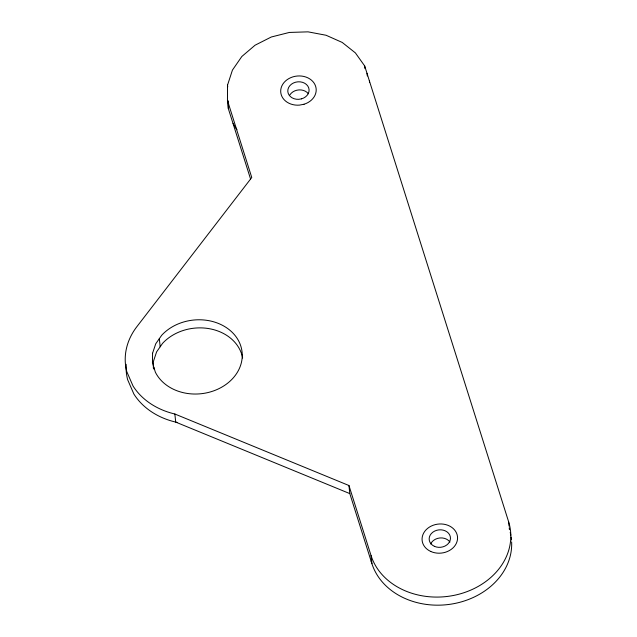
<?xml version="1.0" encoding="UTF-8"?>
<svg xmlns="http://www.w3.org/2000/svg" width="637" height="637" viewBox="0 0 637 637"><rect width="100%" height="100%" fill="white"/><g stroke="black" fill="none" stroke-linecap="round" stroke-linejoin="round"><path stroke-width="0.96" d="M250.556 178.981L228.325 108.585L227.465 100.495L227.536 85.111L232.433 70.102L241.837 56.486L255.095 45.195L271.314 36.994L289.373 32.439L308.053 31.85L326.08 35.258L342.228 42.44L355.382 52.895L364.667 65.922L508.565 521.576L509.043 526.074M228.325 108.585L228.365 100.901M153.35 368.106L153.437 361.33L156.598 351.887L162.586 343.343A45.155 37.034 -6.1 0 1 209.605 328.74A45.155 37.034 -6.1 0 1 242.641 358.034M227.465 100.495L251.758 177.5L136.883 326.662A72.108 59.137 -6.1 0 0 126.763 371.586L133.014 385.958A72.108 59.137 -6.1 0 0 174.849 414.002L348.949 485.513L371.053 555.583L371.92 563.673L349.809 493.603L348.949 485.513M349.809 493.603L175.716 422.1L174.849 414.002M369.388 80.636L369.587 82.436M367.023 73.279L367.318 75.978M509.234 527.874L509.433 529.673M364.667 65.922L364.953 68.621M227.536 85.111L227.727 86.911M159.322 338.669L160.182 346.767M153.915 367.557L154.106 369.356M177.596 422.514A72.108 59.137 -6.1 0 1 133.881 394.048L127.631 379.684A72.108 59.137 -6.1 0 1 126.182 364.308M289.946 94.809A10.67 8.751 -6.1 0 1 308.388 93.75M430.7 543.942A10.67 8.751 -6.1 0 1 439.856 537.962A10.67 8.751 -6.1 0 1 449.953 542.047M511.63 541.888A71.145 58.349 -6.1 0 1 449.3 604.394A71.145 58.349 -6.1 0 1 371.14 560.926M510.213 532.428A71.145 58.349 -6.1 0 1 510.834 535.231M511.161 537.126A71.145 58.349 -6.1 0 1 511.495 539.985M508.565 521.576A71.145 58.349 -6.1 0 1 457.565 594.56A71.145 58.349 -6.1 0 1 371.053 555.583M236.932 129.685A71.694 58.803 -6.1 0 1 233.094 123.291M152.569 353.232L152.45 362.923L155.372 372.199A45.155 37.034 -6.1 0 0 221.007 387.575A45.155 37.034 -6.1 0 0 230.729 330.961A45.155 37.034 -6.1 0 0 161.718 335.245L155.731 343.797L152.569 353.232M304.04 104.237L299.486 105.113A17.788 14.587 -6.1 0 1 281.944 85.74A17.788 14.587 -6.1 0 1 311.358 80.079A17.788 14.587 -6.1 0 1 304.04 104.237M301.484 98.854L298.745 99.316A10.67 8.751 -6.1 0 1 288.672 87.412A10.67 8.751 -6.1 0 1 306.413 84.466A10.67 8.751 -6.1 0 1 301.484 98.854M430.779 551.475A17.788 14.587 -6.1 0 0 457.565 538.114A17.788 14.587 -6.1 0 0 431.09 526.154A17.788 14.587 -6.1 0 0 430.779 551.475M434.386 546.315A10.67 8.751 -6.1 0 0 450.463 538.305A10.67 8.751 -6.1 0 0 434.577 531.123A10.67 8.751 -6.1 0 0 434.386 546.315"/></g></svg>
